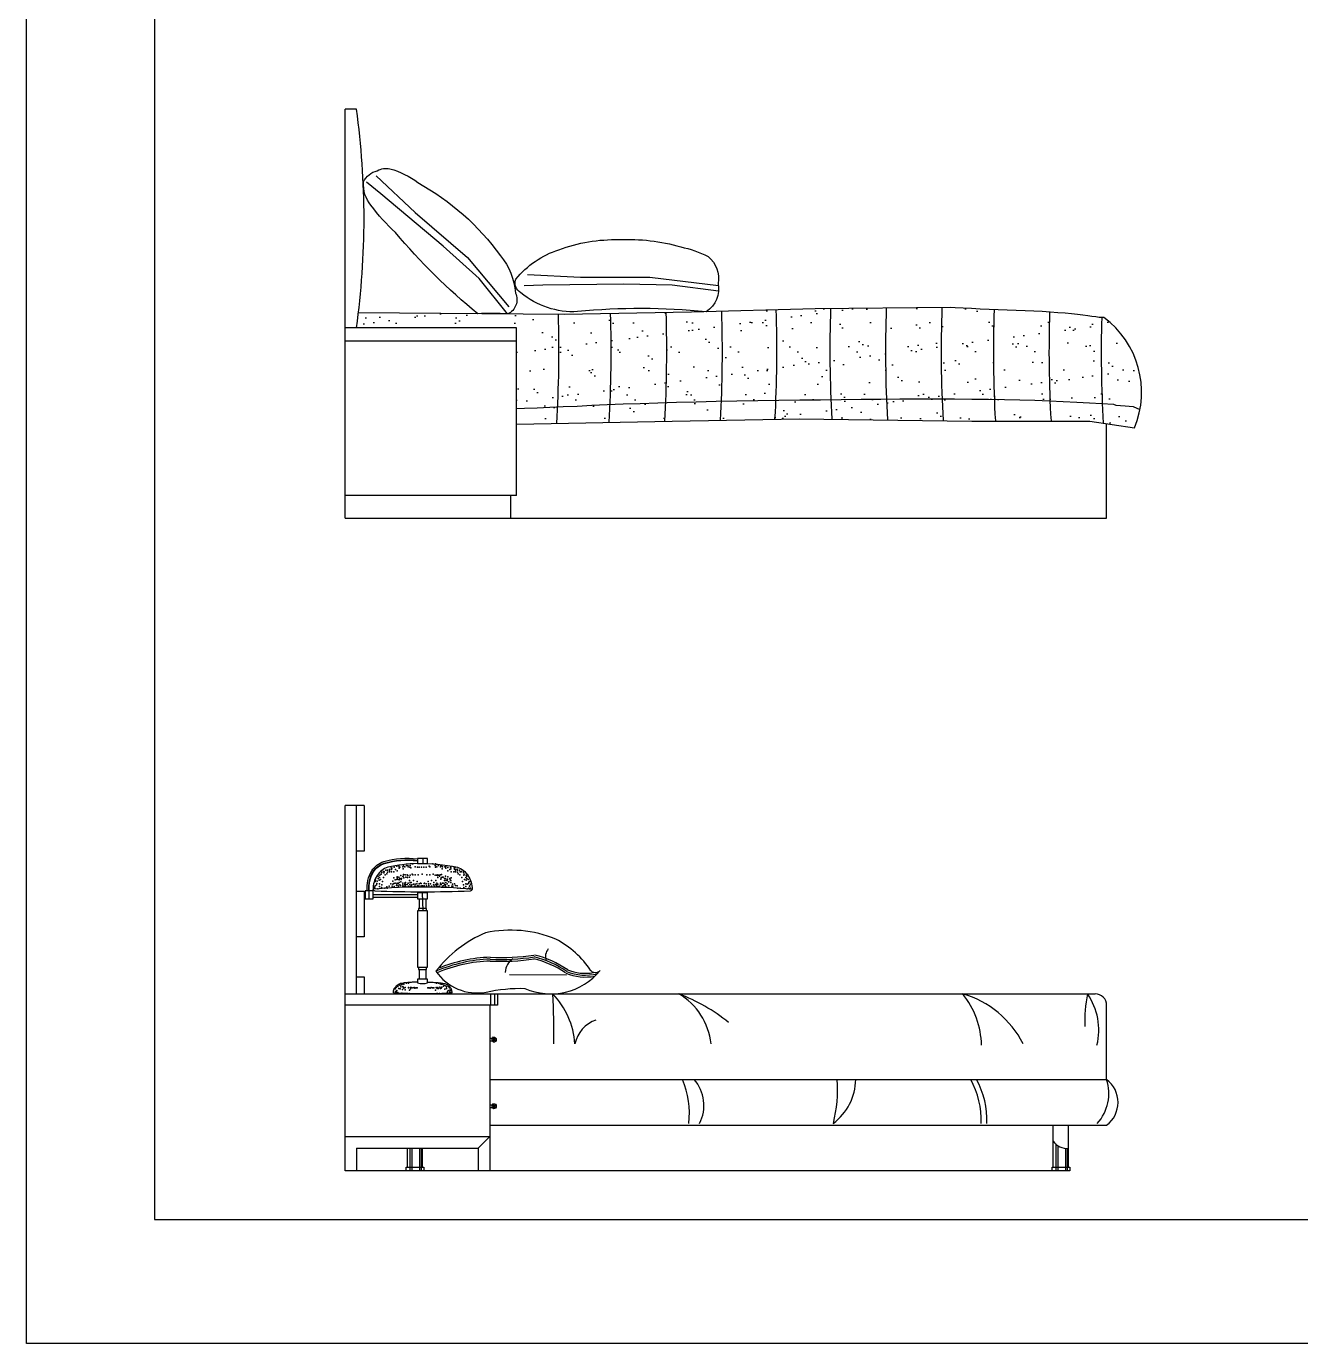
# Model space of a CAD drawing. Header units: inches. Extents: x 18.5 to 61, y 8.5 to 33.3.
# Drawn here: x 18.505 to 21.851, y 8.48 to 11.94 of the extents above; entities that cross this region are included whole.
import ezdxf

# ---------------------------------------------------------------- set-up
doc = ezdxf.new("R2010")
doc.units = ezdxf.units.IN
doc.header["$MEASUREMENT"] = 0
for name, color, linetype in [('02', 2, 'Continuous'), ('1', 1, 'Continuous'), ('4', 4, 'Continuous'), ('8', 8, 'Continuous'), ('kadrbm', 4, 'Continuous')]:
    doc.layers.add(name, color=color, linetype=linetype)

# ---------------------------------------------------------------- blocks, each defined once
blk = doc.blocks.new('kadrbm')
at = {"layer": 'kadrbm', "color": 4}
blk.add_lwpolyline([(0, 0), (0, 24.7972), (21, 24.7972), (21, 0), (0, 0)], close=True, dxfattribs=at)
blk.add_lwpolyline([(20.6631, 0.3257), (20.6631, 24.4603), (0.3369, 24.4603), (0.3369, 0.3257), (20.6631, 0.3257)], dxfattribs=at)

msp = doc.modelspace()

# ---------------------------------------------------------------- hatches: boundary and pattern name
at = {"layer": '8'}
h = msp.add_hatch(dxfattribs=at)
h.set_pattern_fill('AR-SAND', color=256, scale=0.05, style=0)
h.set_pattern_definition([(37.5, (33.35861, -14.05947), (-0.00314967, 0.09634119), [0, -0.076, 0, -0.085, 0, -0.08125]), (7.5, (33.35861, -14.05947), (0.08848884, 0.1411073), [0, -0.041, 0, -0.0685, 0, -0.02625]), (327.5, (33.29711, -14.05947), (0.1557071, 0.00028295), [0, -0.025, 0, -0.09, 0, -0.1175]), (317.5, (33.29711, -14.05947), (0.1503063, 0.0438838), [0, -0.0125, 0, -0.059, 0, -0.0675])])
h.paths.add_polyline_path([(19.7916, 10.9359), (19.813, 10.9366), (19.8458, 10.9379), (19.8795, 10.9393), (19.8999, 10.9403, 0.019073), (19.9018, 11.1833), (19.3767, 11.1874, -0.004844), (19.3716, 11.1476), (19.7916, 11.1476)])
h.paths.add_polyline_path([(19.8999, 10.9403), (19.9146, 10.9409), (19.9512, 10.9426), (19.9895, 10.9444), (20.0298, 10.9462), (20.0373, 10.9465, 0.018743), (20.0389, 11.1853), (19.9172, 11.1832), (19.9018, 11.1833, -0.019073)])
h.paths.add_polyline_path([(20.0373, 10.9465), (20.072, 10.9479), (20.1164, 10.9496), (20.1632, 10.9512), (20.1836, 10.9518, 0.018533), (20.1849, 11.1879), (20.0389, 11.1853, -0.018743)])
h.paths.add_polyline_path([(20.1836, 10.9518), (20.2124, 10.9526), (20.2636, 10.9539), (20.3165, 10.955), (20.3298, 10.9553, 0.018525), (20.3308, 11.1913), (20.2511, 11.1891), (20.1849, 11.1879, -0.018533)])
h.paths.add_polyline_path([(20.3298, 10.9553), (20.3706, 10.956), (20.4255, 10.9569), (20.473, 10.9576, 0.018647), (20.4738, 11.1952), (20.3308, 11.1913, -0.018525)])
h.paths.add_polyline_path([(20.473, 10.9576), (20.4807, 10.9577), (20.5358, 10.9585), (20.5904, 10.9591), (20.6175, 10.9595, -0.018756), (20.617, 11.1984), (20.576, 11.1981), (20.4738, 11.1952, -0.018647)])
h.paths.add_polyline_path([(20.7631, 11.1999), (20.617, 11.1984, 0.018756), (20.6175, 10.9595), (20.6441, 10.9598), (20.6967, 10.9603), (20.7483, 10.9607), (20.7635, 10.9608, -0.018758)])
h.paths.add_polyline_path([(20.7635, 10.9608), (20.7987, 10.9611), (20.8479, 10.9613), (20.8958, 10.9613), (20.9096, 10.9613, -0.018834), (20.9092, 11.2013), (20.7631, 11.1999, 0.018758)])
h.paths.add_polyline_path([(20.9096, 10.9613), (20.9423, 10.9612), (20.9874, 10.9609), (21.0311, 10.9603), (21.0467, 10.96, -0.018509), (21.0461, 11.1959), (21.033, 11.1964), (21.0096, 11.1973), (20.9867, 11.1983), (20.9647, 11.1994), (20.9438, 11.2006), (20.9311, 11.2015), (20.9092, 11.2013, 0.018834)])
h.paths.add_polyline_path([(21.1533, 10.9575), (21.1912, 10.9562), (21.193, 10.9561, -0.018292), (21.192, 11.1892), (21.1727, 11.1904), (21.1506, 11.1915), (21.1278, 11.1926), (21.1045, 11.1936), (21.0808, 11.1946), (21.0569, 11.1955), (21.0461, 11.1959, 0.018509), (21.0467, 10.96), (21.0732, 10.9596), (21.1139, 10.9586)])
h.paths.add_polyline_path([(21.2969, 10.9512), (21.3304, 10.9491, -0.017721), (21.3287, 11.175), (21.3223, 11.1754), (21.3132, 11.1765), (21.3032, 11.1778), (21.2919, 11.1794), (21.2793, 11.1811), (21.2653, 11.1829), (21.2497, 11.1847), (21.2325, 11.1863), (21.2138, 11.1877), (21.1938, 11.1891), (21.192, 11.1892, 0.018292), (21.193, 10.9561), (21.2277, 10.9547), (21.263, 10.953)])
h.paths.add_polyline_path([(21.3343, 11.1748), (21.3304, 11.1748), (21.3287, 11.175, 0.017721), (21.3304, 10.9491), (21.36, 10.9472), (21.3656, 10.9451), (21.3903, 10.9432), (21.4112, 10.9416), (21.4292, 10.9335, 0.289697)])
h.paths.add_polyline_path([(21.3656, 10.9451), (21.36, 10.9472), (21.3304, 10.9491, 0.004036), (21.333, 10.8978), (21.4146, 10.8853, 0.051999), (21.4292, 10.9335), (21.4112, 10.9416), (21.3903, 10.9432)])
h.paths.add_polyline_path([(21.2974, 10.9032), (21.333, 10.8978, -0.004036), (21.3304, 10.9491), (21.3294, 10.9492), (21.2969, 10.9512), (21.263, 10.953), (21.2277, 10.9547), (21.193, 10.9561, 0.004157), (21.1956, 10.9032)])
h.paths.add_polyline_path([(21.1956, 10.9032, -0.004157), (21.193, 10.9561), (21.1912, 10.9562), (21.1533, 10.9575), (21.1139, 10.9586), (21.0732, 10.9596), (21.0467, 10.96, 0.004465), (21.0495, 10.9032)])
h.paths.add_polyline_path([(20.9423, 10.9612), (20.9096, 10.9613, 0.004483), (20.9123, 10.9042), (20.9874, 10.9032), (21.0495, 10.9032, -0.004465), (21.0467, 10.96), (21.0311, 10.9603), (20.9874, 10.9609)])
h.paths.add_polyline_path([(20.9123, 10.9042, -0.004483), (20.9096, 10.9613), (20.8958, 10.9613), (20.8479, 10.9613), (20.7987, 10.9611), (20.7635, 10.9608, 0.004298), (20.7662, 10.9061)])
h.paths.add_polyline_path([(20.7662, 10.9061, -0.004298), (20.7635, 10.9608), (20.7483, 10.9607), (20.6967, 10.9603), (20.6441, 10.9598), (20.6175, 10.9595, 0.004039), (20.62, 10.908)])
h.paths.add_polyline_path([(20.62, 10.908, -0.004039), (20.6175, 10.9595), (20.5904, 10.9591), (20.5358, 10.9585), (20.4807, 10.9577), (20.473, 10.9576, -0.003897), (20.4706, 10.908), (20.5343, 10.9092)])
h.paths.add_polyline_path([(20.4706, 10.908, 0.003897), (20.473, 10.9576), (20.4255, 10.9569), (20.3706, 10.956), (20.3298, 10.9553, -0.003911), (20.3274, 10.9055)])
h.paths.add_polyline_path([(20.3274, 10.9055, 0.003911), (20.3298, 10.9553), (20.3165, 10.955), (20.2636, 10.9539), (20.2124, 10.9526), (20.1836, 10.9518, -0.003847), (20.1812, 10.9028), (20.2004, 10.9032)])
h.paths.add_polyline_path([(20.1164, 10.9496), (20.072, 10.9479), (20.0373, 10.9465, -0.003673), (20.0349, 10.8998), (20.1812, 10.9028, 0.003847), (20.1836, 10.9518), (20.1632, 10.9512)])
h.paths.add_polyline_path([(20.0349, 10.8998, 0.003673), (20.0373, 10.9465), (20.0298, 10.9462), (19.9895, 10.9444), (19.9512, 10.9426), (19.9146, 10.9409), (19.8999, 10.9403, -0.003407), (19.8977, 10.8969)])
h.paths.add_polyline_path([(19.8977, 10.8969, 0.003407), (19.8999, 10.9403), (19.8795, 10.9393), (19.8458, 10.9379), (19.813, 10.9366), (19.7916, 10.9359), (19.7916, 10.8947)])

# ---------------------------------------------------------------- linework, layer by layer
at = {"layer": '02'}
for p, q in [((19.7916, 11.1126), (19.3416, 11.1126)), ((19.7916, 10.8947), (20.2004, 10.9032)), ((20.2004, 10.9032), (20.5343, 10.9092)), ((20.5343, 10.9092), (20.9874, 10.9032)), ((20.9874, 10.9032), (21.2974, 10.9032)), ((21.2974, 10.9032), (21.4146, 10.8853)), ((19.546, 9.754), (19.546, 9.741)), ((19.4045, 9.6694), (19.4045, 9.6483)), ((19.5321, 9.6591), (19.4156, 9.6591)), ((19.5444, 9.6636), (19.5458, 9.6167)), ((19.5321, 9.6514), (19.4156, 9.6514)), ((19.5582, 9.6167), (19.5321, 9.6167)), ((19.7734, 9.4496), (19.9228, 9.4489)), ((19.7243, 9.3685), (19.7243, 9.3985)), ((19.7337, 9.3985), (19.7337, 9.3685)), ((19.7316, 9.2745), (19.7216, 9.2745)), ((19.7316, 9.2825), (19.7316, 9.2745)), ((19.7316, 9.1075), (19.7316, 9.0995)), ((19.7316, 9.0995), (19.7216, 9.0995)), ((21.208, 9.0045), (21.208, 8.9335)), ((21.2132, 9.0003), (21.2132, 8.9335)), ((19.5054, 8.9435), (19.5054, 8.9935)), ((19.5118, 8.9935), (19.5118, 8.9335)), ((19.517, 8.9935), (19.517, 8.9335)), ((19.5374, 8.993), (19.5374, 8.9335)), ((19.5414, 8.9928), (19.5414, 8.9335)), ((19.5454, 8.9435), (19.5454, 8.9935)), ((21.2336, 8.993), (21.2336, 8.9335)), ((21.2376, 8.9928), (21.2376, 8.9335))]:
    msp.add_line(p, q, dxfattribs=at)
for points in [[(19.4262, 11.5607, -0.17104), (19.4595, 11.5659, -0.093064), (19.5329, 11.5293, -0.110916), (19.7497, 11.3373, -0.15517), (19.7892, 11.2392, -0.420523), (19.7686, 11.1843, 0.025776), (19.6903, 11.185, -0.046548), (19.4738, 11.398, -0.040817), (19.4097, 11.4697, -0.194015), (19.3902, 11.5311, -0.221188), (19.4262, 11.5607, 3.370399)], [(19.7902, 11.2759, -0.139132), (19.903, 11.3532, -0.094784), (20.0615, 11.3795, -0.082744), (20.2231, 11.3605, -0.070367), (20.2953, 11.335, -0.273709), (20.3213, 11.2645, -0.3103), (20.2904, 11.1902, 0.048145), (19.9523, 11.1905, -0.190928), (19.8035, 11.24, -0.374927), (19.7902, 11.2759, 3.178925)], [(19.3998, 9.6694, -0.15616), (19.4117, 9.7215, -0.180266), (19.4435, 9.746, -0.100872), (19.5321, 9.7534)], [(19.404, 9.6697, -0.156017), (19.4153, 9.7193, -0.179879), (19.4447, 9.742, -0.100831), (19.5316, 9.7492, -0.100831)], [(19.405, 9.6698, -0.155978), (19.4162, 9.7187, -0.179774), (19.445, 9.741, -0.100821), (19.5315, 9.7481, -0.100821)], [(19.5321, 9.7408, 0.049707), (19.4538, 9.7311, 0.178104), (19.4258, 9.7093, 0.15202), (19.4151, 9.6729)], [(19.5321, 9.7408, -0.064459), (19.6365, 9.7311, -0.178104), (19.6646, 9.7093, -0.15202), (19.6753, 9.6729)], [(19.6753, 9.6729, -0.338174), (19.6698, 9.6685, -0.021936), (19.4206, 9.6685, -0.338174), (19.4151, 9.6729)], [(19.9875, 9.4593, 0.124597), (19.8951, 9.5422, 0.151645), (19.7108, 9.559, 0.12993), (19.5802, 9.4581, 0.294601), (19.7118, 9.403, -0.061928), (19.8141, 9.413, 0.340238), (20.0112, 9.4601, -0.548274), (19.9864, 9.461)], [(19.5582, 9.4375), (19.5321, 9.4375), (19.5321, 9.4272, 0.140748), (19.5582, 9.4272), (19.5582, 9.4375)], [(19.7216, 9.2825), (19.7316, 9.2825, -1)], [(19.7286, 9.2825), (19.7316, 9.2855, -1), (19.7316, 9.2715), (19.7286, 9.2745)], [(19.7216, 9.1075), (19.7316, 9.1075, -1)], [(19.7286, 9.1075), (19.7316, 9.1105, -1), (19.7316, 9.0965), (19.7286, 9.0995)]]:
    msp.add_lwpolyline(points, format="xyb", dxfattribs=at)
for points in [[(19.7686, 11.1843), (19.6942, 11.2779), (19.5996, 11.3623), (19.4359, 11.5), (19.3977, 11.5302)], [(19.4234, 11.547), (19.5257, 11.4512), (19.6632, 11.3325), (19.7716, 11.2027)], [(19.8207, 11.2877), (19.9601, 11.2814), (20.1417, 11.2814), (20.3222, 11.2592)], [(20.3226, 11.2444), (20.2009, 11.2603), (20.0741, 11.2624), (19.8608, 11.2603), (19.8122, 11.2582)], [(20.9311, 11.2015), (20.576, 11.1981), (20.2511, 11.1891), (19.9172, 11.1832), (19.3767, 11.1874)], [(21.3343, 11.1748), (21.3304, 11.1748), (21.3223, 11.1754), (21.3132, 11.1765), (21.3032, 11.1778), (21.2919, 11.1794), (21.2793, 11.1811), (21.2653, 11.1829), (21.2497, 11.1847), (21.2325, 11.1863), (21.2138, 11.1877), (21.1938, 11.1891), (21.1727, 11.1904), (21.1506, 11.1915), (21.1278, 11.1926), (21.1045, 11.1936), (21.0808, 11.1946), (21.0569, 11.1955), (21.033, 11.1964), (21.0096, 11.1973), (20.9867, 11.1983), (20.9647, 11.1994), (20.9438, 11.2006), (20.9311, 11.2015)], [(19.7916, 10.9359), (19.813, 10.9366), (19.8458, 10.9379), (19.8795, 10.9393), (19.9146, 10.9409), (19.9512, 10.9426), (19.9895, 10.9444), (20.0298, 10.9462), (20.072, 10.9479), (20.1164, 10.9496), (20.1632, 10.9512), (20.2124, 10.9526), (20.2636, 10.9539), (20.3165, 10.955), (20.3706, 10.956), (20.4255, 10.9569), (20.4807, 10.9577), (20.5358, 10.9585), (20.5904, 10.9591), (20.6441, 10.9598), (20.6967, 10.9603), (20.7483, 10.9607), (20.7987, 10.9611), (20.8479, 10.9613), (20.8958, 10.9613), (20.9423, 10.9612), (20.9874, 10.9609), (21.0311, 10.9603), (21.0732, 10.9596), (21.1139, 10.9586), (21.1533, 10.9575), (21.1912, 10.9562), (21.2277, 10.9547), (21.263, 10.953), (21.2969, 10.9512), (21.3294, 10.9492), (21.36, 10.9472), (21.3656, 10.9451), (21.3903, 10.9432), (21.4112, 10.9416), (21.4292, 10.9335)], [(19.5582, 9.7407), (19.5582, 9.754), (19.5321, 9.754), (19.5321, 9.7408)], [(19.5582, 9.6481), (19.5582, 9.6636), (19.5321, 9.6636), (19.5321, 9.6481), (19.5582, 9.6481)], [(19.5557, 9.6228), (19.5347, 9.6228), (19.5347, 9.6167)], [(19.536, 9.6481), (19.536, 9.6228)], [(19.5544, 9.6228), (19.5544, 9.6481)], [(19.5557, 9.6167), (19.5557, 9.6228)], [(19.5321, 9.6167), (19.5321, 9.4685), (19.5582, 9.4685)], [(19.5582, 9.4685), (19.5582, 9.6167)], [(19.5347, 9.4685), (19.5347, 9.4624), (19.5557, 9.4624)], [(19.536, 9.4624), (19.536, 9.4375)], [(19.5544, 9.4375), (19.5544, 9.4624)], [(19.5557, 9.4624), (19.5557, 9.4685)], [(19.4686, 9.4017), (19.4686, 9.4019), (19.4686, 9.4038), (19.4688, 9.4053), (19.4689, 9.4067), (19.4692, 9.4078), (19.4694, 9.4087), (19.4697, 9.4096), (19.4699, 9.4103), (19.4702, 9.4109), (19.4704, 9.4115), (19.4707, 9.4121), (19.471, 9.4126), (19.4713, 9.413), (19.4716, 9.4135), (19.4719, 9.4139), (19.4723, 9.4144), (19.4727, 9.4148), (19.4731, 9.4153)], [(19.5321, 9.4295), (19.5296, 9.4294), (19.5266, 9.4293), (19.5237, 9.4292), (19.5207, 9.4291), (19.5178, 9.4289), (19.5149, 9.4287), (19.5119, 9.4285), (19.509, 9.4283), (19.5061, 9.428), (19.5031, 9.4278), (19.5001, 9.4274), (19.497, 9.4271), (19.4939, 9.4267), (19.4907, 9.4261), (19.4875, 9.4254), (19.4844, 9.4243), (19.4813, 9.4228), (19.4784, 9.4209), (19.4757, 9.4184), (19.4731, 9.4153)], [(19.5591, 9.4295), (19.5615, 9.4294), (19.5646, 9.4293), (19.5675, 9.4292), (19.5705, 9.4291), (19.5734, 9.4289), (19.5763, 9.4287), (19.5792, 9.4285), (19.5822, 9.4283), (19.5851, 9.428), (19.5881, 9.4278), (19.5911, 9.4274), (19.5942, 9.4271), (19.5973, 9.4267), (19.6005, 9.4261), (19.6037, 9.4254), (19.6068, 9.4243), (19.6099, 9.4228), (19.6128, 9.4209), (19.6155, 9.4184), (19.6181, 9.4153)], [(19.6226, 9.4017), (19.6226, 9.4019), (19.6226, 9.4038), (19.6224, 9.4053), (19.6222, 9.4067), (19.622, 9.4078), (19.6218, 9.4087), (19.6215, 9.4096), (19.6213, 9.4103), (19.621, 9.4109), (19.6207, 9.4115), (19.6205, 9.4121), (19.6202, 9.4126), (19.6199, 9.413), (19.6196, 9.4135), (19.6193, 9.4139), (19.6189, 9.4144), (19.6185, 9.4148), (19.6181, 9.4153)], [(19.6226, 9.4017), (19.6144, 9.4003), (19.5966, 9.3992), (19.5725, 9.3986), (19.5453, 9.3984), (19.5181, 9.3986), (19.4941, 9.3992), (19.4765, 9.4003), (19.4686, 9.4017)], [(19.5024, 8.9335), (19.5024, 8.9435), (19.5484, 8.9435), (19.5484, 8.9335)]]:
    msp.add_lwpolyline(points, dxfattribs=at)
msp.add_lwpolyline([(19.4156, 9.6483), (19.4156, 9.6694), (19.3947, 9.6694), (19.3947, 9.6483)], close=True, dxfattribs=at)
for centre in [(19.7316, 9.2785), (19.7316, 9.1035)]:
    msp.add_circle(centre, 0.004, dxfattribs=at)
for centre, radius, start, end in [((16.7165, 11.0864), 3.1868, 356.5914, 1.7302), ((16.8537, 11.0864), 3.1868, 356.6429, 1.7797), ((16.9997, 11.0864), 3.1868, 356.6977, 1.8265), ((17.1458, 11.0864), 3.1868, 356.7457, 1.8872), ((17.2889, 11.0864), 3.1868, 356.7917, 1.9579), ((23.8017, 11.0864), 3.1868, 177.9844, 183.2081), ((23.9478, 11.0864), 3.1868, 177.9592, 183.2427), ((24.0939, 11.0864), 3.1868, 177.9339, 183.2773), ((24.231, 11.0864), 3.1868, 178.0303, 183.2951), ((24.3771, 11.0864), 3.1868, 178.1506, 183.2951), ((24.5142, 11.0864), 3.1868, 178.407, 183.3929), ((21.191, 10.9791), 0.2425, 337.2454, 53.7764), ((19.5429, 8.285), 1.3942, 84.5501, 95.2605), ((19.8991, 9.4968), 0.0311, 139.4598, 200.8437), ((19.7371, 9.0892), 0.4008, 92.035, 113.0382), ((19.7371, 9.0892), 0.3959, 92.035, 112.8805), ((19.7371, 9.0892), 0.4057, 92.035, 111.7903), ((19.7515, 10.0725), 0.5884, 267.1825, 278.5457), ((19.7515, 10.0725), 0.5835, 267.1825, 278.5457), ((19.7515, 10.0725), 0.5786, 267.1825, 278.5457), ((19.8112, 9.4507), 0.0496, 125.2087, 174.9627), ((19.7794, 9.2492), 0.2484, 55.2856, 76.5647), ((19.7794, 9.2492), 0.2533, 55.2856, 76.5647), ((19.7794, 9.2492), 0.2582, 55.2856, 76.5647), ((19.9726, 9.5767), 0.1339, 247.6779, 280.7084), ((19.9726, 9.5767), 0.129, 247.6779, 283.9738), ((19.9726, 9.5767), 0.1241, 247.6779, 280.0692), ((19.7396, 9.2547), 0.206, 3.5443, 44.2346), ((18.2195, 9.3001), 1.6706, 358.8801, 3.375), ((20.0466, 8.948), 0.482, 51.1586, 69.1463), ((20.1296, 9.2482), 0.1745, 6.3384, 59.4658), ((20.7879, 9.2578), 0.2254, 1.4403, 38.6149), ((20.8916, 9.1499), 0.2589, 27.0056, 73.7555), ((21.6103, 9.3287), 0.3263, 167.6533, 182.7628), ((21.1518, 9.3032), 0.1692, 346.4302, 34.2854), ((20.0287, 9.2492), 0.0855, 109.2631, 167.6798), ((20.0367, 9.0871), 0.2094, 352.1451, 24.3557), ((20.1802, 9.1052), 0.1038, 333.2496, 41.1516), ((20.5371, 9.1755), 0.1457, 306.534, 359.1922), ((20.2871, 9.1446), 0.3477, 345.6471, 4.7548), ((20.7977, 9.0683), 0.2145, 357.3815, 29.3653), ((20.8128, 9.0683), 0.2145, 357.3815, 29.3653), ((21.2311, 9.1367), 0.1164, 317.7312, 18.397), ((21.2375, 9.0359), 0.0431, 213.5589, 275.5637)]:
    msp.add_arc(centre, radius, start, end, dxfattribs=at)
for p in [(19.4483, 9.7234), (19.4534, 9.7234), (19.4585, 9.7254), (19.4626, 9.7295), (19.4636, 9.7254), (19.4647, 9.7285), (19.4708, 9.7315), (19.4738, 9.7254), (19.4779, 9.7336), (19.483, 9.7346), (19.484, 9.7325), (19.484, 9.7285), (19.4851, 9.7315), (19.4932, 9.7325), (19.4942, 9.7274), (19.4953, 9.7346), (19.4983, 9.7325), (19.5034, 9.7356), (19.5065, 9.7356), (19.5075, 9.7325), (19.5116, 9.7315), (19.5126, 9.7356), (19.5147, 9.7295), (19.5187, 9.7397), (19.5258, 9.7325), (19.532, 9.7315), (19.536, 9.7315), (19.5422, 9.7315), (19.5483, 9.7315), (19.5545, 9.7315), (19.5626, 9.7336), (19.5647, 9.7325), (19.5718, 9.7397), (19.5779, 9.7356), (19.5789, 9.7397), (19.5789, 9.7315), (19.583, 9.7386), (19.583, 9.7325), (19.5871, 9.7356), (19.5922, 9.7325), (19.5932, 9.7346), (19.5952, 9.7346), (19.5963, 9.7274), (19.5973, 9.7325), (19.6034, 9.7325), (19.6054, 9.7315), (19.6065, 9.7285), (19.6075, 9.7346), (19.6116, 9.7305), (19.6167, 9.7254), (19.6187, 9.7315), (19.6197, 9.7315), (19.6197, 9.7274), (19.6279, 9.7295), (19.6289, 9.7264), (19.6299, 9.7305), (19.632, 9.7254), (19.636, 9.7264), (19.6371, 9.7234), (19.6422, 9.7234), (19.4208, 9.6938), (19.4218, 9.6969), (19.4249, 9.6887), (19.4259, 9.6948), (19.429, 9.7081), (19.429, 9.702), (19.431, 9.6969), (19.432, 9.7162), (19.432, 9.704), (19.433, 9.7101), (19.4351, 9.6989), (19.4361, 9.7132), (19.4381, 9.7213), (19.4381, 9.7173), (19.4402, 9.6938), (19.4422, 9.704), (19.4432, 9.7203), (19.4432, 9.7162), (19.4443, 9.7193), (19.4473, 9.7111), (19.4514, 9.7142), (19.4534, 9.7183), (19.4585, 9.7213), (19.4585, 9.7193), (19.4636, 9.7193), (19.4667, 9.6948), (19.4698, 9.7193), (19.4698, 9.703), (19.4698, 9.6887), (19.4728, 9.6979), (19.4728, 9.6897), (19.4779, 9.6989), (19.4789, 9.7213), (19.4789, 9.706), (19.4789, 9.703), (19.4789, 9.6897), (19.48, 9.6999), (19.483, 9.705), (19.484, 9.6979), (19.484, 9.6908), (19.4851, 9.702), (19.4881, 9.7091), (19.4881, 9.6928), (19.4891, 9.6989), (19.4902, 9.702), (19.4932, 9.7071), (19.4932, 9.6897), (19.4942, 9.7081), (19.4953, 9.7122), (19.4963, 9.703), (19.4983, 9.6897), (19.4993, 9.7111), (19.5004, 9.6908), (19.5014, 9.705), (19.5044, 9.7111), (19.5055, 9.704), (19.5065, 9.7091), (19.5075, 9.6897), (19.5105, 9.705), (19.5105, 9.6959), (19.5126, 9.7101), (19.5126, 9.6908), (19.5156, 9.6908), (19.5177, 9.7132), (19.5197, 9.7111), (19.5218, 9.6959), (19.5258, 9.7111), (19.5309, 9.6938), (19.534, 9.7111), (19.5401, 9.6897), (19.5411, 9.6887), (19.5442, 9.7132), (19.5494, 9.6887), (19.5504, 9.6897), (19.5565, 9.7111), (19.5596, 9.6938), (19.5647, 9.7111), (19.5687, 9.6959), (19.5728, 9.7132), (19.5749, 9.6908), (19.5779, 9.7101), (19.58, 9.6959), (19.582, 9.7101), (19.583, 9.6897), (19.584, 9.7091), (19.5851, 9.7111), (19.5851, 9.704), (19.5891, 9.7091), (19.5901, 9.7081), (19.5912, 9.7111), (19.5922, 9.6897), (19.5932, 9.6999), (19.5942, 9.703), (19.5952, 9.7122), (19.5963, 9.705), (19.5973, 9.6897), (19.5993, 9.705), (19.6014, 9.6897), (19.6024, 9.702), (19.6024, 9.6959), (19.6054, 9.7081), (19.6054, 9.702), (19.6065, 9.6908), (19.6075, 9.6969), (19.6095, 9.6959), (19.6105, 9.6999), (19.6116, 9.7213), (19.6116, 9.706), (19.6136, 9.6928), (19.6146, 9.6928), (19.6167, 9.702), (19.6177, 9.6979), (19.6197, 9.6959), (19.6197, 9.6908), (19.6207, 9.7193), (19.6207, 9.703), (19.6269, 9.7193), (19.632, 9.7213), (19.632, 9.7193), (19.6371, 9.7183), (19.6391, 9.7142), (19.6432, 9.7111), (19.6442, 9.7193), (19.6462, 9.7193), (19.6473, 9.7203), (19.6483, 9.704), (19.6503, 9.6938), (19.6524, 9.7213), (19.6524, 9.7173), (19.6534, 9.7101), (19.6544, 9.7132), (19.6554, 9.6989), (19.6585, 9.7162), (19.6585, 9.704), (19.6595, 9.7101), (19.6595, 9.6969), (19.6615, 9.7081), (19.6615, 9.702), (19.6646, 9.6989), (19.6656, 9.6887), (19.6666, 9.6918), (19.6697, 9.6938), (19.4188, 9.6785), (19.4198, 9.6765), (19.4208, 9.6826), (19.4239, 9.6847), (19.428, 9.6745), (19.432, 9.6877), (19.432, 9.6806), (19.4371, 9.6775), (19.4381, 9.6847), (19.4463, 9.6765), (19.4514, 9.6796), (19.4524, 9.6765), (19.4575, 9.6816), (19.4616, 9.6877), (19.4657, 9.6816), (19.4667, 9.6867), (19.4708, 9.6806), (19.4769, 9.6836), (19.4779, 9.6877), (19.481, 9.6877), (19.481, 9.6826), (19.483, 9.6785), (19.4851, 9.6847), (19.4871, 9.6836), (19.4932, 9.6847), (19.4932, 9.6816), (19.4973, 9.6816), (19.4983, 9.6857), (19.5004, 9.6857), (19.5004, 9.6816), (19.5044, 9.6857), (19.5085, 9.6816), (19.5116, 9.6857), (19.5136, 9.6816), (19.5156, 9.6816), (19.5167, 9.6847), (19.5218, 9.6867), (19.5238, 9.6816), (19.5258, 9.6867), (19.5269, 9.6816), (19.5299, 9.6877), (19.532, 9.6826), (19.535, 9.6826), (19.536, 9.6877), (19.5411, 9.6826), (19.5453, 9.6826), (19.5494, 9.6826), (19.5545, 9.6877), (19.5555, 9.6826), (19.5606, 9.6877), (19.5616, 9.6836), (19.5657, 9.6877), (19.5687, 9.6816), (19.5738, 9.6847), (19.5769, 9.6816), (19.5789, 9.6857), (19.582, 9.6816), (19.583, 9.6847), (19.5851, 9.6867), (19.5861, 9.6806), (19.5901, 9.6816), (19.5922, 9.6857), (19.5942, 9.6857), (19.5973, 9.6816), (19.6014, 9.6836), (19.6034, 9.6857), (19.6054, 9.6847), (19.6054, 9.6806), (19.6075, 9.6785), (19.6095, 9.6877), (19.6136, 9.6826), (19.6146, 9.6826), (19.6218, 9.6816), (19.6238, 9.6867), (19.6248, 9.6816), (19.6289, 9.6877), (19.632, 9.6836), (19.636, 9.6826), (19.6381, 9.6765), (19.6442, 9.6765), (19.6524, 9.6847), (19.6534, 9.6775), (19.6585, 9.6877), (19.6585, 9.6806), (19.6625, 9.6867), (19.6625, 9.6745), (19.6666, 9.6765), (19.6687, 9.6816), (19.6697, 9.6826), (19.6707, 9.6867), (19.6707, 9.6765), (19.4736, 9.4122), (19.4744, 9.4141), (19.4758, 9.4155), (19.4804, 9.4176), (19.4826, 9.4125), (19.4839, 9.4212), (19.4867, 9.4119), (19.4878, 9.4174), (19.4883, 9.4217), (19.4902, 9.4245), (19.4916, 9.4239), (19.4932, 9.4182), (19.4946, 9.416), (19.4954, 9.4247), (19.4959, 9.4138), (19.4962, 9.4242), (19.4995, 9.4157), (19.503, 9.4264), (19.5082, 9.4141), (19.5085, 9.4269), (19.5085, 9.4149), (19.5131, 9.4116), (19.5137, 9.4157), (19.5153, 9.4141), (19.5156, 9.4152), (19.5194, 9.4144), (19.5232, 9.4149), (19.5249, 9.4138), (19.5279, 9.4146), (19.5298, 9.4141), (19.5314, 9.4146), (19.559, 9.4146), (19.5606, 9.4141), (19.5625, 9.4146), (19.5655, 9.4138), (19.5682, 9.4152), (19.5715, 9.4144), (19.572, 9.4146), (19.575, 9.4146), (19.575, 9.4141), (19.5808, 9.4155), (19.5819, 9.4269), (19.5835, 9.4125), (19.5854, 9.4155), (19.5871, 9.413), (19.5873, 9.4264), (19.5903, 9.416), (19.5917, 9.4253), (19.5925, 9.4127), (19.5941, 9.4242), (19.5944, 9.4138), (19.5958, 9.416), (19.5969, 9.4236), (19.5977, 9.4245), (19.5999, 9.4185), (19.6001, 9.4245), (19.6021, 9.4209), (19.6062, 9.4196), (19.6078, 9.4125), (19.6081, 9.4174), (19.6124, 9.4185), (19.6154, 9.4155), (19.616, 9.4141), (19.4741, 9.4051), (19.4741, 9.4016), (19.4771, 9.4032), (19.4779, 9.4073), (19.4801, 9.4018), (19.4891, 9.3999), (19.491, 9.4005), (19.4924, 9.41), (19.4932, 9.3994), (19.4951, 9.3994), (19.4976, 9.3997), (19.4998, 9.4095), (19.5003, 9.3997), (19.5028, 9.3994), (19.5058, 9.3991), (19.5101, 9.3991), (19.511, 9.4086), (19.5794, 9.4086), (19.5824, 9.3991), (19.5846, 9.3991), (19.5901, 9.3997), (19.5963, 9.3999), (19.5971, 9.3994), (19.5999, 9.3997), (19.604, 9.4106), (19.6089, 9.4007), (19.6105, 9.4043), (19.6124, 9.4073), (19.6168, 9.4084), (19.6171, 9.404), (19.6192, 9.4095), (19.6192, 9.4084), (19.6192, 9.4024)]:
    msp.add_point(p, dxfattribs=at)
at = {"layer": '1'}
msp.add_line((19.3416, 10.6476), (21.3416, 10.6476), dxfattribs=at)
msp.add_lwpolyline([(21.2446, 8.9335), (19.3416, 8.9335)], dxfattribs=at)
at = {"layer": '4'}
for p, q in [((19.3416, 10.6476), (19.3416, 11.7223)), ((19.3716, 11.7223), (19.3416, 11.7223)), ((19.7916, 11.1476), (19.3416, 11.1476)), ((19.7916, 10.7076), (19.7916, 11.1476)), ((21.3416, 10.6476), (21.3416, 10.8965)), ((19.7916, 10.7076), (19.3416, 10.7076)), ((19.7766, 10.6476), (19.7766, 10.7076)), ((19.3416, 8.9335), (19.3416, 9.8935)), ((19.3916, 9.8935), (19.3416, 9.8935)), ((19.3716, 9.3985), (19.3716, 9.8935)), ((19.7216, 9.3685), (19.7216, 8.9335)), ((19.7216, 9.1735), (21.3416, 9.1735)), ((19.7216, 9.0535), (21.3416, 9.0535)), ((21.2016, 8.9435), (21.2016, 9.0535)), ((21.2416, 8.9435), (21.2416, 9.0535)), ((19.3416, 9.0235), (19.7216, 9.0235)), ((19.6916, 8.9935), (19.7216, 9.0235)), ((19.3716, 8.9935), (19.3716, 8.9335)), ((19.6916, 8.9935), (19.6916, 8.9335))]:
    msp.add_line(p, q, dxfattribs=at)
for points in [[(19.3916, 9.8935), (19.3916, 9.7735), (19.3716, 9.7735)], [(19.3716, 9.6685), (19.3916, 9.6685), (19.3916, 9.5485), (19.3716, 9.5485)], [(19.3716, 9.4435), (19.3916, 9.4435), (19.3916, 9.3985)], [(19.7416, 9.3985), (19.7416, 9.3685), (19.3416, 9.3685)], [(19.3416, 9.3985), (21.3116, 9.3985)], [(19.3716, 8.9935), (19.6916, 8.9935)], [(21.1986, 8.9335), (21.1986, 8.9435), (21.2446, 8.9435), (21.2446, 8.9335)]]:
    msp.add_lwpolyline(points, dxfattribs=at)
msp.add_lwpolyline([(21.3416, 9.1735), (21.3416, 9.3685, 0.414214), (21.3116, 9.3985)], format="xyb", dxfattribs=at)
for centre, radius, start, end in [((17.3167, 11.435), 2.0748, 352.0382, 7.9618), ((21.2966, 9.1135), 0.075, 306.8699, 53.1301)]:
    msp.add_arc(centre, radius, start, end, dxfattribs=at)

# ---------------------------------------------------------------- block references
at = {"layer": 'kadrbm'}
msp.add_blockref('kadrbm', (18.5047, 8.4798), dxfattribs=at)

doc.saveas('drawing.dxf')
